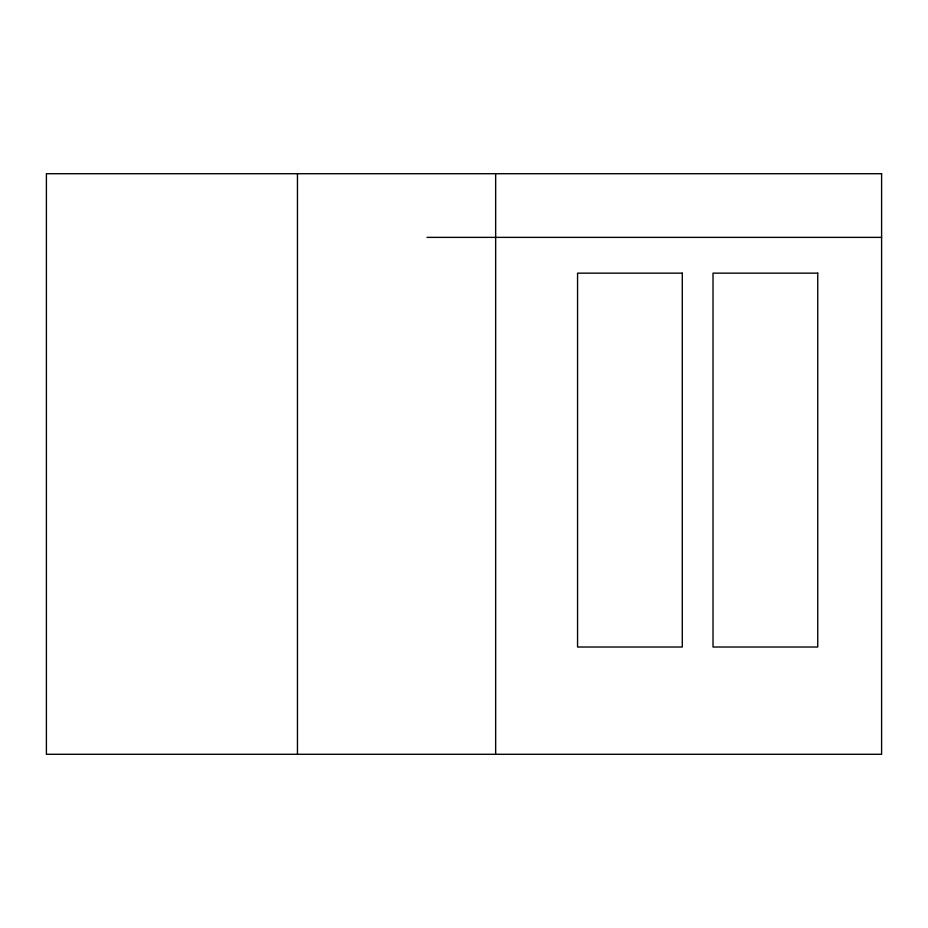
<?xml version="1.0" encoding="UTF-8"?>
<svg xmlns="http://www.w3.org/2000/svg" width="928" height="928" viewBox="0 0 928 928"><rect width="100%" height="100%" fill="white"/><g stroke="black" fill="none" stroke-linecap="round" stroke-linejoin="round"><path stroke-width="1.39" d="M427.042 237.371L881.6 237.371M495.656 173.71L495.656 754.29M297.459 173.71L297.459 754.29M881.6 173.71L46.4 173.71L46.4 754.29L881.6 754.29L881.6 173.71M682.289 273.145L577.564 273.145L577.564 647.013L682.289 647.013L682.289 273.145M817.742 273.145L713.017 273.145L713.017 647.013L817.742 647.013L817.742 273.145"/></g></svg>
